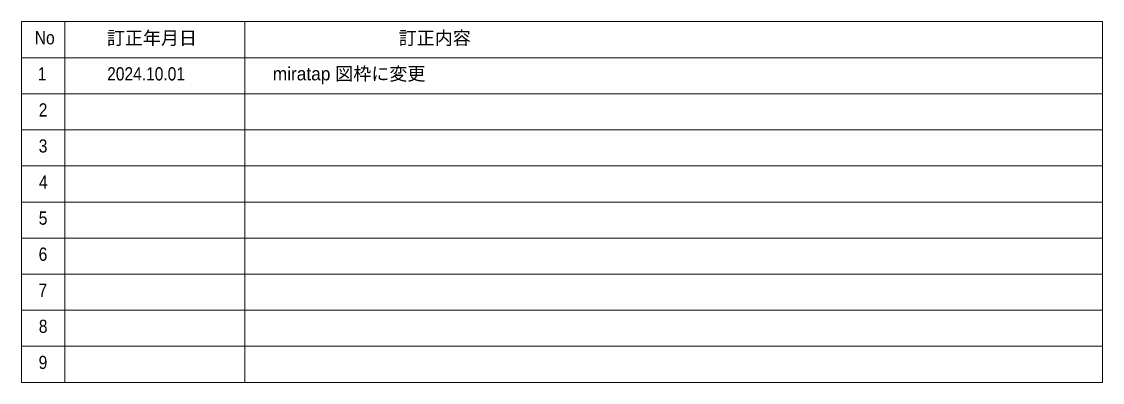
# Model space of a CAD drawing. Units: millimetres on the paper. Extents: x -396 to 396, y -304 to 304.
# Drawn here: x 96.2 to 396.2, y -277 to -177 of the extents above; entities that cross this region are included whole.
import ezdxf
from ezdxf.enums import TextEntityAlignment as Align

# ---------------------------------------------------------------- set-up
doc = ezdxf.new("R2010")
doc.units = ezdxf.units.MM
doc.layers.add('0-3_1図面枠', color=7, linetype='Continuous', lineweight=20)
doc.styles.add('ＭＳ Ｐゴシック', font='')
doc.styles.get('ＭＳ Ｐゴシック').set_extended_font_data('MS PGothic')

# ---------------------------------------------------------------- blocks, each defined once
blk = doc.blocks.new('グループ-1')
at = {"layer": '0-3_1図面枠', "lineweight": 15}
for p, q in [((287, -177), (287, -277)), ((337, -177), (337, -277)), ((275, -187), (575, -187)), ((275, -197), (575, -197)), ((275, -207), (575, -207)), ((275, -217), (575, -217)), ((275, -227), (575, -227)), ((275, -237), (575, -237)), ((275, -247), (575, -247)), ((275, -257), (575, -257)), ((275, -267), (575, -267))]:
    blk.add_line(p, q, dxfattribs=at)
blk.add_lwpolyline([(275, -177), (575, -177), (575, -277), (275, -277)], close=True, dxfattribs=at)
blk = doc.blocks.new('図面枠')
at = {"layer": '0-3_1図面枠'}
blk.add_blockref('グループ-1', (0, 0), dxfattribs=at)
at = {"layer": '0-3_1図面枠', "style": 'ＭＳ Ｐゴシック', "width": 0.9}
for s, height, p in [('No', 3.669, (278.655, -184.397)), ('1', 3.666, (279.482, -194.405)), ('2', 3.666, (279.75, -204.397)), ('3', 3.666, (279.75, -214.397)), ('4', 3.666, (279.827, -224.397)), ('5', 3.666, (279.75, -234.397)), ('6', 3.666, (279.729, -244.397)), ('7', 3.666, (279.672, -254.397)), ('8', 3.666, (279.77, -264.397)), ('9', 3.666, (279.729, -274.397))]:
    blk.add_text(s, height=height, dxfattribs=at).set_placement(p, align=Align.BOTTOM_LEFT)
at = {"layer": '0-3_1図面枠', "style": 'ＭＳ Ｐゴシック'}
for s, p in [('訂正年月日', (298.672, -184.463)), ('訂正内容', (379.672, -184.473))]:
    blk.add_text(s, height=3.666, dxfattribs=at).set_placement(p, align=Align.BOTTOM_LEFT)

msp = doc.modelspace()

# ---------------------------------------------------------------- block references
at = {"layer": '0-3_1図面枠'}
msp.add_blockref('図面枠', (-178.75, 0), dxfattribs=at)

# ---------------------------------------------------------------- texts
at = {"layer": '0-3_1図面枠', "style": 'ＭＳ Ｐゴシック', "width": 0.9}
msp.add_text('2024.10.01', height=3.666, dxfattribs=at).set_placement((120, -194.405), align=Align.BOTTOM_LEFT)
at = {"layer": '0-3_1図面枠', "color": 250, "style": 'ＭＳ Ｐゴシック'}
msp.add_text('miratap 図枠に変更', height=3.669, dxfattribs=at).set_placement((165.962, -194.377), align=Align.BOTTOM_LEFT)

doc.saveas('drawing.dxf')
